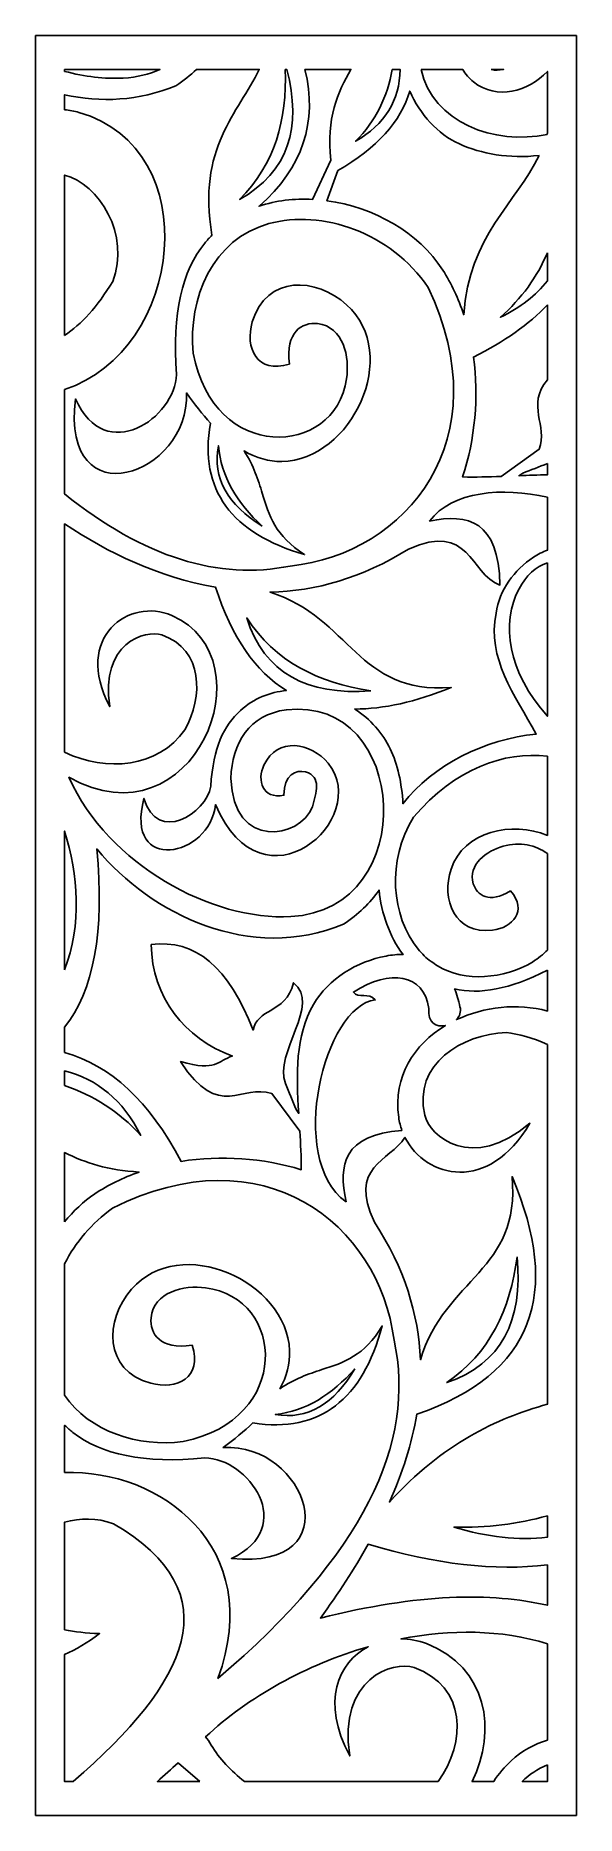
# Model space of a CAD drawing. Header units: centimetres. Extents: x 14.7 to 20.2, y -9 to 9.
import ezdxf

# ---------------------------------------------------------------- set-up
doc = ezdxf.new("R2010")
doc.units = ezdxf.units.CM
doc.header["$MEASUREMENT"] = 0
doc.layers.add('layer 1', color=7, linetype='Continuous')

msp = doc.modelspace()

# ---------------------------------------------------------------- linework, layer by layer
at = {"layer": 'layer 1', "color": 250}
for points, knots in [([(14.73859, 9.00077), (14.73859, 9.00077), (20.20871, 9.00077), (20.20871, 9.00077), (20.20871, 9.00077), (20.20871, 9.00077), (20.20871, -9.00013), (20.20871, -9.00013), (20.20871, -9.00013), (20.20871, -9.00013), (14.73859, -9.00013), (14.73859, -9.00013), (14.73859, -9.00013), (14.73859, -9.00013), (14.73859, 9.00077), (14.73859, 9.00077)], [0, 0, 0, 0, 0.2, 0.2, 0.2, 0.2, 0.4, 0.4, 0.4, 0.4, 0.6, 0.6, 0.6, 0.6, 1, 1, 1, 1]), ([(16.3647, 8.65838), (16.3647, 8.65838), (17.00019, 8.65838), (17.00019, 8.65838), (17.00019, 8.65838), (16.78755, 8.2156), (16.37022, 7.86975), (16.52257, 6.98303), (16.52257, 6.98303), (16.49729, 6.9574), (16.47286, 6.93053), (16.44951, 6.90194), (16.44951, 6.90194), (16.22207, 6.62367), (16.11599, 6.193), (16.16332, 5.57405), (16.16332, 5.57405), (16.15268, 5.13679), (15.4465, 4.64309), (15.14141, 5.32594), (15.14141, 5.32594), (14.99514, 4.10316), (16.29657, 4.54912), (16.26485, 5.38628), (16.26485, 5.38628), (16.34464, 5.27212), (16.42524, 5.16999), (16.50703, 5.08151), (16.50703, 5.08151), (16.38829, 4.40152), (16.72273, 3.96719), (17.45981, 3.75173), (17.45981, 3.75173), (17.16213, 3.93982), (17.0983, 4.14718), (17.03156, 4.37159), (17.03156, 4.37159), (16.98992, 4.50669), (16.94628, 4.64983), (16.84684, 4.7999), (16.84684, 4.7999), (16.97154, 4.72857), (17.09882, 4.69149), (17.22871, 4.69356), (17.22871, 4.69356), (17.93558, 4.70635), (18.44109, 5.77456), (17.88474, 6.27768), (17.88474, 6.27768), (17.57814, 6.55781), (17.07279, 6.58148), (16.93081, 6.10497), (16.93081, 6.10497), (16.853, 5.8466), (16.97606, 5.57282), (17.30655, 5.67857), (17.30655, 5.67857), (17.2639, 6.00426), (17.43245, 6.1047), (17.59159, 6.08797), (17.59159, 6.08797), (17.85451, 6.05588), (17.91671, 5.74839), (17.8838, 5.53052), (17.8838, 5.53052), (17.76459, 4.72404), (16.53378, 4.67984), (16.33406, 5.78999), (16.33406, 5.78999), (16.27585, 6.34221), (16.53297, 6.94451), (17.09711, 7.0987), (17.09711, 7.0987), (17.63517, 7.24465), (18.33068, 7.01075), (18.70795, 6.45421), (18.70795, 6.45421), (19.44422, 4.91427), (18.4927, 3.76193), (17.31504, 3.63542), (17.31504, 3.63542), (16.59429, 3.49206), (15.83442, 3.71854), (15.03163, 4.36577), (15.03163, 4.36577), (15.03163, 4.36577), (15.03163, 5.42106), (15.03163, 5.42106), (15.03163, 5.42106), (16.2374, 5.82062), (16.46788, 7.85699), (15.17669, 8.22399), (15.17669, 8.22399), (15.12862, 8.23765), (15.0801, 8.24668), (15.03163, 8.25158), (15.03163, 8.25158), (15.03163, 8.25158), (15.03163, 8.40253), (15.03163, 8.40253), (15.03163, 8.40253), (15.3953, 8.32227), (15.78179, 8.33788), (16.1583, 8.49432), (16.1583, 8.49432), (16.23551, 8.54437), (16.30404, 8.59944), (16.3647, 8.65838)], [0, 0, 0, 0, 0.03571429, 0.03571429, 0.03571429, 0.03571429, 0.07142857, 0.07142857, 0.07142857, 0.07142857, 0.10714286, 0.10714286, 0.10714286, 0.10714286, 0.14285714, 0.14285714, 0.14285714, 0.14285714, 0.17857143, 0.17857143, 0.17857143, 0.17857143, 0.21428571, 0.21428571, 0.21428571, 0.21428571, 0.25, 0.25, 0.25, 0.25, 0.28571429, 0.28571429, 0.28571429, 0.28571429, 0.32142857, 0.32142857, 0.32142857, 0.32142857, 0.35714286, 0.35714286, 0.35714286, 0.35714286, 0.39285714, 0.39285714, 0.39285714, 0.39285714, 0.42857143, 0.42857143, 0.42857143, 0.42857143, 0.46428571, 0.46428571, 0.46428571, 0.46428571, 0.5, 0.5, 0.5, 0.5, 0.53571429, 0.53571429, 0.53571429, 0.53571429, 0.57142857, 0.57142857, 0.57142857, 0.57142857, 0.60714286, 0.60714286, 0.60714286, 0.60714286, 0.64285714, 0.64285714, 0.64285714, 0.64285714, 0.67857143, 0.67857143, 0.67857143, 0.67857143, 0.71428571, 0.71428571, 0.71428571, 0.71428571, 0.75, 0.75, 0.75, 0.75, 0.78571429, 0.78571429, 0.78571429, 0.78571429, 0.82142857, 0.82142857, 0.82142857, 0.82142857, 0.85714286, 0.85714286, 0.85714286, 0.85714286, 0.89285714, 0.89285714, 0.89285714, 0.89285714, 0.92857143, 0.92857143, 0.92857143, 0.92857143, 1, 1, 1, 1]), ([(15.03163, 8.65838), (15.03163, 8.65838), (15.99573, 8.65838), (15.99573, 8.65838), (15.99573, 8.65838), (15.88826, 8.6097), (15.7653, 8.57881), (15.62601, 8.57133), (15.62601, 8.57133), (15.43849, 8.56127), (15.2363, 8.58512), (15.03163, 8.63912), (15.03163, 8.63912), (15.03163, 8.63912), (15.03163, 8.65838), (15.03163, 8.65838)], [0, 0, 0, 0, 0.2, 0.2, 0.2, 0.2, 0.4, 0.4, 0.4, 0.4, 0.6, 0.6, 0.6, 0.6, 1, 1, 1, 1]), ([(17.26409, 8.65838), (17.26409, 8.65838), (17.27958, 8.65838), (17.27958, 8.65838), (17.27958, 8.65838), (17.43462, 8.07137), (17.29554, 7.62391), (16.80231, 7.34387), (16.80231, 7.34387), (17.15812, 7.69973), (17.28274, 8.15156), (17.26409, 8.65838)], [0, 0, 0, 0, 0.25, 0.25, 0.25, 0.25, 0.5, 0.5, 0.5, 0.5, 1, 1, 1, 1]), ([(17.46335, 8.65838), (17.46335, 8.65838), (17.92869, 8.65838), (17.92869, 8.65838), (17.92869, 8.65838), (17.79396, 8.42994), (17.67707, 8.16436), (17.72503, 7.73936), (17.72503, 7.73936), (17.72503, 7.73936), (17.54028, 7.34443), (17.54028, 7.34443), (17.54028, 7.34443), (17.355, 7.35369), (17.17071, 7.33219), (16.99927, 7.27558), (16.99927, 7.27558), (17.44413, 7.66614), (17.59221, 8.12859), (17.46335, 8.65838)], [0, 0, 0, 0, 0.16666667, 0.16666667, 0.16666667, 0.16666667, 0.33333333, 0.33333333, 0.33333333, 0.33333333, 0.5, 0.5, 0.5, 0.5, 0.66666667, 0.66666667, 0.66666667, 0.66666667, 1, 1, 1, 1]), ([(18.34393, 8.65838), (18.34393, 8.65838), (18.4258, 8.65838), (18.4258, 8.65838), (18.4258, 8.65838), (18.41998, 8.34762), (18.27571, 8.10204), (17.97447, 7.93207), (17.97447, 7.93207), (18.18342, 8.13881), (18.29865, 8.38511), (18.34393, 8.65838)], [0, 0, 0, 0, 0.25, 0.25, 0.25, 0.25, 0.5, 0.5, 0.5, 0.5, 1, 1, 1, 1]), ([(18.63815, 8.65838), (18.63815, 8.65838), (19.0584, 8.65838), (19.0584, 8.65838), (19.0584, 8.65838), (19.08737, 8.61141), (19.12431, 8.56852), (19.16726, 8.53318), (19.16726, 8.53318), (19.40555, 8.34384), (19.71943, 8.43495), (19.91567, 8.63895), (19.91567, 8.63895), (19.91567, 8.63895), (19.91567, 8.01235), (19.91567, 8.01235), (19.91567, 8.01235), (19.91469, 8.00872), (19.9137, 8.00508), (19.91269, 8.00148), (19.91269, 8.00148), (19.3775, 7.88881), (18.75319, 8.12351), (18.63815, 8.65838)], [0, 0, 0, 0, 0.14285714, 0.14285714, 0.14285714, 0.14285714, 0.28571429, 0.28571429, 0.28571429, 0.28571429, 0.42857143, 0.42857143, 0.42857143, 0.42857143, 0.57142857, 0.57142857, 0.57142857, 0.57142857, 0.71428571, 0.71428571, 0.71428571, 0.71428571, 1, 1, 1, 1]), ([(19.3478, 8.65838), (19.3478, 8.65838), (19.47207, 8.65838), (19.47207, 8.65838), (19.47207, 8.65838), (19.42733, 8.64998), (19.38423, 8.64753), (19.3478, 8.65838)], [0, 0, 0, 0, 0.33333333, 0.33333333, 0.33333333, 0.33333333, 1, 1, 1, 1]), ([(19.83197, 7.78909), (19.60036, 7.30642), (19.12449, 6.97904), (19.06898, 6.17813), (19.06898, 6.17813), (19.01566, 6.33965), (18.94496, 6.49212), (18.85647, 6.62999), (18.85647, 6.62999), (18.61318, 7.0104), (18.15652, 7.26706), (17.68546, 7.33093), (17.68546, 7.33093), (17.68546, 7.33093), (17.79531, 7.63479), (17.79531, 7.63479), (17.79531, 7.63479), (18.19267, 7.86431), (18.43271, 8.13325), (18.52368, 8.43937), (18.52368, 8.43937), (18.62633, 8.20574), (18.8051, 8.00474), (19.02466, 7.90482), (19.02466, 7.90482), (19.24075, 7.80606), (19.53419, 7.7527), (19.83197, 7.78909)], [0, 0, 0, 0, 0.125, 0.125, 0.125, 0.125, 0.25, 0.25, 0.25, 0.25, 0.375, 0.375, 0.375, 0.375, 0.5, 0.5, 0.5, 0.5, 0.625, 0.625, 0.625, 0.625, 0.75, 0.75, 0.75, 0.75, 1, 1, 1, 1]), ([(15.03163, 5.96807), (15.03163, 5.96807), (15.03163, 7.58932), (15.03163, 7.58932), (15.03163, 7.58932), (15.37704, 7.50412), (15.70173, 6.98481), (15.51829, 6.51277), (15.51829, 6.51277), (15.3631, 6.25868), (15.20066, 6.08027), (15.03163, 5.96807)], [0, 0, 0, 0, 0.25, 0.25, 0.25, 0.25, 0.5, 0.5, 0.5, 0.5, 1, 1, 1, 1]), ([(19.91567, 6.80458), (19.91567, 6.80458), (19.91567, 6.52109), (19.91567, 6.52109), (19.91567, 6.52109), (19.80084, 6.37339), (19.64294, 6.24988), (19.43927, 6.15227), (19.43927, 6.15227), (19.65548, 6.3414), (19.8107, 6.56084), (19.91567, 6.80458)], [0, 0, 0, 0, 0.25, 0.25, 0.25, 0.25, 0.5, 0.5, 0.5, 0.5, 1, 1, 1, 1]), ([(19.91567, 6.27673), (19.91567, 6.27673), (19.91567, 5.52083), (19.91567, 5.52083), (19.91567, 5.52083), (19.69733, 5.25658), (19.92364, 5.0603), (19.83272, 4.81717), (19.83272, 4.81717), (19.83272, 4.81717), (19.44883, 4.54308), (19.44883, 4.54308), (19.44883, 4.54308), (19.31808, 4.53827), (19.18721, 4.53343), (19.05661, 4.53722), (19.05661, 4.53722), (19.18494, 4.92012), (19.22278, 5.34702), (19.16731, 5.74971), (19.16731, 5.74971), (19.47922, 5.90573), (19.72799, 6.08159), (19.91567, 6.27673)], [0, 0, 0, 0, 0.14285714, 0.14285714, 0.14285714, 0.14285714, 0.28571429, 0.28571429, 0.28571429, 0.28571429, 0.42857143, 0.42857143, 0.42857143, 0.42857143, 0.57142857, 0.57142857, 0.57142857, 0.57142857, 0.71428571, 0.71428571, 0.71428571, 0.71428571, 1, 1, 1, 1]), ([(17.03101, 4.03774), (16.68326, 4.2561), (16.52412, 4.52401), (16.58815, 4.85252), (16.58815, 4.85252), (16.61388, 4.54065), (16.7799, 4.27378), (17.03101, 4.03774)], [0, 0, 0, 0, 0.33333333, 0.33333333, 0.33333333, 0.33333333, 1, 1, 1, 1]), ([(19.91567, 4.67238), (19.91567, 4.67238), (19.91567, 4.55741), (19.91567, 4.55741), (19.91567, 4.55741), (19.82057, 4.5575), (19.72398, 4.5541), (19.62667, 4.54991), (19.62667, 4.54991), (19.62667, 4.54991), (19.66678, 4.57594), (19.66678, 4.57594), (19.66678, 4.57594), (19.74863, 4.60732), (19.83207, 4.63984), (19.91567, 4.67238)], [0, 0, 0, 0, 0.2, 0.2, 0.2, 0.2, 0.4, 0.4, 0.4, 0.4, 0.6, 0.6, 0.6, 0.6, 1, 1, 1, 1]), ([(19.91567, 4.33303), (19.91567, 4.33303), (19.91567, 3.79531), (19.91567, 3.79531), (19.91567, 3.79531), (19.86724, 3.77873), (19.81959, 3.75476), (19.77361, 3.72473), (19.77361, 3.72473), (19.582, 3.59736), (19.42672, 3.39119), (19.3961, 3.16018), (19.3961, 3.16018), (19.30132, 2.7), (19.58557, 2.33464), (19.80238, 1.93547), (19.80238, 1.93547), (19.28431, 1.8878), (18.75784, 1.62317), (18.45355, 1.23161), (18.45355, 1.23161), (18.44497, 1.43799), (18.39728, 1.63148), (18.32649, 1.7855), (18.32649, 1.7855), (18.25248, 1.94723), (18.12353, 2.08666), (17.96717, 2.18969), (17.96717, 2.18969), (18.25653, 2.18841), (18.58191, 2.26176), (18.94206, 2.40694), (18.94206, 2.40694), (17.98702, 2.33942), (17.93499, 3.10401), (17.11074, 3.37298), (17.11074, 3.37298), (17.57254, 3.38111), (18.03888, 3.51434), (18.51115, 3.80807), (18.51115, 3.80807), (19.13135, 4.08692), (19.12497, 3.56403), (19.43447, 3.44245), (19.43447, 3.44245), (19.42492, 4.10009), (19.11192, 4.16555), (18.72408, 4.09121), (18.72408, 4.09121), (18.95192, 4.39521), (19.46278, 4.43486), (19.91567, 4.33303)], [0, 0, 0, 0, 0.07142857, 0.07142857, 0.07142857, 0.07142857, 0.14285714, 0.14285714, 0.14285714, 0.14285714, 0.21428571, 0.21428571, 0.21428571, 0.21428571, 0.28571429, 0.28571429, 0.28571429, 0.28571429, 0.35714286, 0.35714286, 0.35714286, 0.35714286, 0.42857143, 0.42857143, 0.42857143, 0.42857143, 0.5, 0.5, 0.5, 0.5, 0.57142857, 0.57142857, 0.57142857, 0.57142857, 0.64285714, 0.64285714, 0.64285714, 0.64285714, 0.71428571, 0.71428571, 0.71428571, 0.71428571, 0.78571429, 0.78571429, 0.78571429, 0.78571429, 0.85714286, 0.85714286, 0.85714286, 0.85714286, 1, 1, 1, 1]), ([(15.03163, 1.75299), (15.03163, 1.75299), (15.03163, 4.06123), (15.03163, 4.06123), (15.03163, 4.06123), (15.47185, 3.76967), (15.97442, 3.5258), (16.55919, 3.42091), (16.55919, 3.42091), (16.72221, 2.91456), (16.96253, 2.56894), (17.27624, 2.37565), (17.27624, 2.37565), (17.10696, 2.3607), (16.94496, 2.29801), (16.81267, 2.1758), (16.81267, 2.1758), (16.64229, 2.01841), (16.53577, 1.80823), (16.51033, 1.40838), (16.51033, 1.40838), (16.46422, 1.1299), (15.96845, 0.82239), (15.8349, 1.28626), (15.8349, 1.28626), (15.63141, 0.51791), (16.50329, 0.68586), (16.55833, 1.22377), (16.55833, 1.22377), (17.0381, 0.09744), (18.14561, 1.0812), (17.69844, 1.64157), (17.69844, 1.64157), (17.52768, 1.8482), (17.18221, 1.91494), (17.04859, 1.62317), (17.04859, 1.62317), (16.97561, 1.46505), (17.02962, 1.279), (17.25035, 1.31684), (17.25035, 1.31684), (17.25237, 1.52884), (17.36916, 1.57787), (17.46935, 1.55286), (17.46935, 1.55286), (17.6345, 1.50871), (17.57879, 1.33743), (17.53814, 1.20115), (17.53814, 1.20115), (17.41411, 0.87526), (16.74065, 0.76043), (16.71286, 1.48789), (16.71286, 1.48789), (16.72535, 1.84603), (16.90068, 2.13384), (17.2751, 2.18162), (17.2751, 2.18162), (18.51089, 2.32914), (18.64495, 0.16124), (17.31968, 0.09008), (17.31968, 0.09008), (16.52777, 0.04759), (15.47442, 0.60889), (15.07571, 1.49905), (15.07571, 1.49905), (16.33896, 0.7917), (17.11191, 2.69528), (16.11814, 3.13522), (16.11814, 3.13522), (15.69064, 3.32446), (15.1149, 2.91916), (15.48892, 2.21507), (15.48892, 2.21507), (15.39264, 2.85434), (15.84611, 2.99749), (16.01665, 2.93845), (16.01665, 2.93845), (16.43956, 2.79195), (16.43336, 2.30909), (16.24875, 1.97929), (16.24875, 1.97929), (15.97553, 1.59493), (15.45665, 1.54983), (15.03163, 1.75299)], [0, 0, 0, 0, 0.04545455, 0.04545455, 0.04545455, 0.04545455, 0.09090909, 0.09090909, 0.09090909, 0.09090909, 0.13636364, 0.13636364, 0.13636364, 0.13636364, 0.18181818, 0.18181818, 0.18181818, 0.18181818, 0.22727273, 0.22727273, 0.22727273, 0.22727273, 0.27272727, 0.27272727, 0.27272727, 0.27272727, 0.31818182, 0.31818182, 0.31818182, 0.31818182, 0.36363636, 0.36363636, 0.36363636, 0.36363636, 0.40909091, 0.40909091, 0.40909091, 0.40909091, 0.45454545, 0.45454545, 0.45454545, 0.45454545, 0.5, 0.5, 0.5, 0.5, 0.54545455, 0.54545455, 0.54545455, 0.54545455, 0.59090909, 0.59090909, 0.59090909, 0.59090909, 0.63636364, 0.63636364, 0.63636364, 0.63636364, 0.68181818, 0.68181818, 0.68181818, 0.68181818, 0.72727273, 0.72727273, 0.72727273, 0.72727273, 0.77272727, 0.77272727, 0.77272727, 0.77272727, 0.81818182, 0.81818182, 0.81818182, 0.81818182, 0.86363636, 0.86363636, 0.86363636, 0.86363636, 0.90909091, 0.90909091, 0.90909091, 0.90909091, 1, 1, 1, 1]), ([(19.91567, 3.66702), (19.91567, 3.66702), (19.91567, 2.11593), (19.91567, 2.11593), (19.91567, 2.11593), (19.51422, 2.56175), (19.44519, 3.06426), (19.62838, 3.40557), (19.62838, 3.40557), (19.69572, 3.53108), (19.8023, 3.63753), (19.91567, 3.66702)], [0, 0, 0, 0, 0.25, 0.25, 0.25, 0.25, 0.5, 0.5, 0.5, 0.5, 1, 1, 1, 1]), ([(18.12935, 2.37378), (17.48286, 2.32454), (17.05241, 2.55177), (16.87415, 3.11093), (16.87415, 3.11093), (17.15958, 2.67151), (17.59905, 2.45325), (18.12935, 2.37378)], [0, 0, 0, 0, 0.33333333, 0.33333333, 0.33333333, 0.33333333, 1, 1, 1, 1]), ([(19.91567, 1.7124), (19.91567, 1.7124), (19.91567, 0.91207), (19.91567, 0.91207), (19.91567, 0.91207), (19.55803, 1.05841), (19.06885, 0.95657), (18.94092, 0.57049), (18.94092, 0.57049), (18.83887, 0.26773), (18.97899, -0.09533), (19.3585, -0.04742), (19.3585, -0.04742), (19.56451, -0.02202), (19.71906, 0.14956), (19.54206, 0.34939), (19.54206, 0.34939), (19.32604, 0.21828), (19.20302, 0.30577), (19.16543, 0.42299), (19.16543, 0.42299), (19.10641, 0.61801), (19.30355, 0.75724), (19.46714, 0.80167), (19.46714, 0.80167), (19.63951, 0.84909), (19.79623, 0.81363), (19.91567, 0.72755), (19.91567, 0.72755), (19.91567, 0.72755), (19.91567, -0.24802), (19.91567, -0.24802), (19.91567, -0.24802), (19.87237, -0.29044), (19.82249, -0.33127), (19.76541, -0.36976), (19.76541, -0.36976), (19.46954, -0.53923), (19.08885, -0.57721), (18.80303, -0.40798), (18.80303, -0.40798), (18.78242, -0.39184), (18.76085, -0.37749), (18.73844, -0.36492), (18.73844, -0.36492), (18.69108, -0.32954), (18.64708, -0.2876), (18.60739, -0.23871), (18.60739, -0.23871), (18.3377, 0.09475), (18.28649, 0.6569), (18.56118, 1.09516), (18.56118, 1.09516), (18.98762, 1.59168), (19.47637, 1.7631), (19.91567, 1.7124)], [0, 0, 0, 0, 0.06666667, 0.06666667, 0.06666667, 0.06666667, 0.13333333, 0.13333333, 0.13333333, 0.13333333, 0.2, 0.2, 0.2, 0.2, 0.26666667, 0.26666667, 0.26666667, 0.26666667, 0.33333333, 0.33333333, 0.33333333, 0.33333333, 0.4, 0.4, 0.4, 0.4, 0.46666667, 0.46666667, 0.46666667, 0.46666667, 0.53333333, 0.53333333, 0.53333333, 0.53333333, 0.6, 0.6, 0.6, 0.6, 0.66666667, 0.66666667, 0.66666667, 0.66666667, 0.73333333, 0.73333333, 0.73333333, 0.73333333, 0.8, 0.8, 0.8, 0.8, 0.86666667, 0.86666667, 0.86666667, 0.86666667, 1, 1, 1, 1]), ([(15.03163, -0.44709), (15.03163, -0.44709), (15.03163, 0.95551), (15.03163, 0.95551), (15.03163, 0.95551), (15.16734, 0.51729), (15.2098, 0.00639), (15.03163, -0.44709)], [0, 0, 0, 0, 0.33333333, 0.33333333, 0.33333333, 0.33333333, 1, 1, 1, 1]), ([(15.03163, -1.28469), (15.03163, -1.28469), (15.03163, -1.02718), (15.03163, -1.02718), (15.03163, -1.02718), (15.32277, -0.67696), (15.43972, -0.04982), (15.35712, 0.77532), (15.35712, 0.77532), (15.91089, 0.10835), (16.91257, -0.37725), (17.85198, 0.01306), (17.85198, 0.01306), (18.00413, 0.1117), (18.12282, 0.22968), (18.21314, 0.35877), (18.21314, 0.35877), (18.23523, 0.12206), (18.31732, -0.10984), (18.45595, -0.29319), (18.45595, -0.29319), (18.39989, -0.29218), (18.34211, -0.29744), (18.28364, -0.30835), (18.28364, -0.30835), (17.9901, -0.36562), (17.70081, -0.5356), (17.54879, -0.79756), (17.54879, -0.79756), (17.36284, -1.12), (17.37509, -1.50467), (17.40054, -1.90072), (17.40054, -1.90072), (17.40054, -1.90072), (17.37368, -1.86117), (17.37368, -1.86117), (17.37368, -1.86117), (17.33854, -1.77501), (17.30209, -1.68708), (17.26569, -1.59909), (17.26569, -1.59909), (17.14311, -1.28623), (17.63702, -0.79553), (17.3461, -0.57939), (17.3461, -0.57939), (17.30949, -0.74289), (17.21049, -0.80135), (17.11868, -0.85778), (17.11868, -0.85778), (17.03556, -0.90546), (16.95945, -0.9513), (16.93922, -1.05748), (16.93922, -1.05748), (16.69406, -0.42314), (16.3502, -0.13311), (15.90812, -0.19282), (15.90812, -0.19282), (15.91612, -0.72472), (16.2443, -1.14105), (16.73012, -1.32044), (16.73012, -1.32044), (16.57513, -1.3648), (16.57677, -1.48225), (16.20441, -1.37614), (16.20441, -1.37614), (16.59979, -1.98086), (16.82243, -1.59309), (17.12898, -1.70038), (17.12898, -1.70038), (17.12898, -1.70038), (17.41115, -2.07838), (17.41115, -2.07838), (17.41115, -2.07838), (17.41873, -2.20898), (17.42635, -2.33973), (17.42532, -2.47039), (17.42532, -2.47039), (17.03978, -2.35019), (16.61218, -2.32141), (16.21077, -2.3854), (16.21077, -2.3854), (15.88891, -1.77465), (15.49473, -1.41247), (15.03163, -1.28469)], [0, 0, 0, 0, 0.04545455, 0.04545455, 0.04545455, 0.04545455, 0.09090909, 0.09090909, 0.09090909, 0.09090909, 0.13636364, 0.13636364, 0.13636364, 0.13636364, 0.18181818, 0.18181818, 0.18181818, 0.18181818, 0.22727273, 0.22727273, 0.22727273, 0.22727273, 0.27272727, 0.27272727, 0.27272727, 0.27272727, 0.31818182, 0.31818182, 0.31818182, 0.31818182, 0.36363636, 0.36363636, 0.36363636, 0.36363636, 0.40909091, 0.40909091, 0.40909091, 0.40909091, 0.45454545, 0.45454545, 0.45454545, 0.45454545, 0.5, 0.5, 0.5, 0.5, 0.54545455, 0.54545455, 0.54545455, 0.54545455, 0.59090909, 0.59090909, 0.59090909, 0.59090909, 0.63636364, 0.63636364, 0.63636364, 0.63636364, 0.68181818, 0.68181818, 0.68181818, 0.68181818, 0.72727273, 0.72727273, 0.72727273, 0.72727273, 0.77272727, 0.77272727, 0.77272727, 0.77272727, 0.81818182, 0.81818182, 0.81818182, 0.81818182, 0.86363636, 0.86363636, 0.86363636, 0.86363636, 0.90909091, 0.90909091, 0.90909091, 0.90909091, 1, 1, 1, 1]), ([(18.44459, -2.073), (17.85065, -2.11519), (17.79865, -2.42082), (17.87828, -2.79337), (17.87828, -2.79337), (17.2712, -2.35818), (17.6623, -0.80733), (18.17404, -0.75236), (18.17404, -0.75236), (18.10868, -0.67254), (18.00228, -0.74167), (17.95336, -0.67363), (17.95336, -0.67363), (18.32638, -0.4353), (18.66248, -0.488), (18.71765, -0.83777), (18.71765, -0.83777), (18.70033, -0.98616), (18.79393, -1.02941), (18.88404, -1.01153), (18.88404, -1.01153), (18.56666, -1.20164), (18.3535, -1.52514), (18.4112, -1.93975), (18.4112, -1.93975), (18.41762, -1.98592), (18.42898, -2.03051), (18.44459, -2.073)], [0, 0, 0, 0, 0.125, 0.125, 0.125, 0.125, 0.25, 0.25, 0.25, 0.25, 0.375, 0.375, 0.375, 0.375, 0.5, 0.5, 0.5, 0.5, 0.625, 0.625, 0.625, 0.625, 0.75, 0.75, 0.75, 0.75, 1, 1, 1, 1]), ([(19.91567, -0.45151), (19.91567, -0.45151), (19.91567, -0.86452), (19.91567, -0.86452), (19.91567, -0.86452), (19.61293, -0.78339), (19.27502, -0.82051), (18.99534, -0.95203), (18.99534, -0.95203), (19.02821, -0.91788), (19.04553, -0.87242), (19.03061, -0.82209), (19.03061, -0.82209), (19.01745, -0.75462), (18.99904, -0.69445), (18.97617, -0.64103), (18.97617, -0.64103), (19.22598, -0.69994), (19.53514, -0.64552), (19.91567, -0.45151)], [0, 0, 0, 0, 0.16666667, 0.16666667, 0.16666667, 0.16666667, 0.33333333, 0.33333333, 0.33333333, 0.33333333, 0.5, 0.5, 0.5, 0.5, 0.66666667, 0.66666667, 0.66666667, 0.66666667, 1, 1, 1, 1]), ([(19.91567, -1.20237), (19.91567, -1.20237), (19.91567, -4.8411), (19.91567, -4.8411), (19.91567, -4.8411), (19.39837, -4.98694), (18.86034, -5.23665), (18.31759, -5.831), (18.31759, -5.831), (18.44966, -5.53574), (18.54503, -5.23996), (18.59432, -4.94358), (18.59432, -4.94358), (19.77685, -4.535), (20.06184, -3.71814), (19.55755, -2.53974), (19.55755, -2.53974), (19.6453, -3.49313), (18.88199, -3.56137), (18.63054, -4.39112), (18.63054, -4.39112), (18.61262, -3.92962), (18.46954, -3.4662), (18.16587, -3.00025), (18.16587, -3.00025), (17.89855, -2.43792), (18.31436, -2.38651), (18.47469, -2.14232), (18.47469, -2.14232), (18.68466, -2.55783), (19.32267, -2.71318), (19.73856, -1.99919), (19.73856, -1.99919), (19.15146, -2.49827), (18.72159, -2.1288), (18.6743, -1.91897), (18.6743, -1.91897), (18.55705, -1.39854), (19.05009, -1.1015), (19.50014, -1.08137), (19.50014, -1.08137), (19.62053, -1.09747), (19.77077, -1.13503), (19.91567, -1.20237)], [0, 0, 0, 0, 0.08333333, 0.08333333, 0.08333333, 0.08333333, 0.16666667, 0.16666667, 0.16666667, 0.16666667, 0.25, 0.25, 0.25, 0.25, 0.33333333, 0.33333333, 0.33333333, 0.33333333, 0.41666667, 0.41666667, 0.41666667, 0.41666667, 0.5, 0.5, 0.5, 0.5, 0.58333333, 0.58333333, 0.58333333, 0.58333333, 0.66666667, 0.66666667, 0.66666667, 0.66666667, 0.75, 0.75, 0.75, 0.75, 0.83333333, 0.83333333, 0.83333333, 0.83333333, 1, 1, 1, 1]), ([(15.03163, -1.61921), (15.03163, -1.61921), (15.03163, -1.47089), (15.03163, -1.47089), (15.03163, -1.47089), (15.36145, -1.5514), (15.62132, -1.76362), (15.80253, -2.12204), (15.80253, -2.12204), (15.58072, -1.87906), (15.32088, -1.71684), (15.03163, -1.61921)], [0, 0, 0, 0, 0.25, 0.25, 0.25, 0.25, 0.5, 0.5, 0.5, 0.5, 1, 1, 1, 1]), ([(15.03163, -5.53306), (15.03163, -5.53306), (15.03163, -5.05608), (15.03163, -5.05608), (15.03163, -5.05608), (15.03163, -5.05608), (15.03378, -5.05569), (15.03378, -5.05569), (15.03378, -5.05569), (15.05994, -5.08044), (15.08734, -5.10429), (15.11639, -5.12703), (15.11639, -5.12703), (15.39943, -5.34851), (15.83226, -5.44544), (16.45007, -5.385), (16.45007, -5.385), (16.88745, -5.38637), (17.39601, -6.08192), (16.71978, -6.40142), (16.71978, -6.40142), (17.94539, -6.52173), (17.47194, -5.23004), (16.63564, -5.27952), (16.63564, -5.27952), (16.74807, -5.19732), (16.84847, -5.11458), (16.9352, -5.03092), (16.9352, -5.03092), (17.61755, -5.13522), (18.0447, -4.79165), (18.24449, -4.05017), (18.24449, -4.05017), (18.06275, -4.35176), (17.85679, -4.41997), (17.63385, -4.49146), (17.63385, -4.49146), (17.49965, -4.53596), (17.35747, -4.58262), (17.20955, -4.68522), (17.20955, -4.68522), (17.27822, -4.55904), (17.31259, -4.43101), (17.30777, -4.30117), (17.30777, -4.30117), (17.27999, -3.59474), (16.2013, -3.11198), (15.71011, -3.67889), (15.71011, -3.67889), (15.43653, -3.99135), (15.42358, -4.49709), (15.90299, -4.62893), (15.90299, -4.62893), (16.16295, -4.70126), (16.43407, -4.57241), (16.32134, -4.24424), (16.32134, -4.24424), (15.99662, -4.29379), (15.89263, -4.12741), (15.90599, -3.96795), (15.90599, -3.96795), (15.93247, -3.7044), (16.23859, -3.63569), (16.45711, -3.66398), (16.45711, -3.66398), (17.26594, -3.76606), (17.33621, -4.99566), (16.23054, -5.21888), (16.23054, -5.21888), (15.7764, -5.2765), (15.28373, -5.12051), (15.03163, -4.74977), (15.03163, -4.74977), (15.03163, -4.74977), (15.03163, -3.42068), (15.03163, -3.42068), (15.03163, -3.42068), (15.14246, -3.20561), (15.30484, -3.00949), (15.51616, -2.85959), (15.51616, -2.85959), (17.04015, -2.09085), (18.21239, -3.01773), (18.36383, -4.19245), (18.36383, -4.19245), (18.59324, -5.23028), (18.05112, -6.36631), (16.58294, -7.61538), (16.58294, -7.61538), (17.07198, -6.2732), (15.99123, -5.49835), (15.03163, -5.53306)], [0, 0, 0, 0, 0.04166667, 0.04166667, 0.04166667, 0.04166667, 0.08333333, 0.08333333, 0.08333333, 0.08333333, 0.125, 0.125, 0.125, 0.125, 0.16666667, 0.16666667, 0.16666667, 0.16666667, 0.20833333, 0.20833333, 0.20833333, 0.20833333, 0.25, 0.25, 0.25, 0.25, 0.29166667, 0.29166667, 0.29166667, 0.29166667, 0.33333333, 0.33333333, 0.33333333, 0.33333333, 0.375, 0.375, 0.375, 0.375, 0.41666667, 0.41666667, 0.41666667, 0.41666667, 0.45833333, 0.45833333, 0.45833333, 0.45833333, 0.5, 0.5, 0.5, 0.5, 0.54166667, 0.54166667, 0.54166667, 0.54166667, 0.58333333, 0.58333333, 0.58333333, 0.58333333, 0.625, 0.625, 0.625, 0.625, 0.66666667, 0.66666667, 0.66666667, 0.66666667, 0.70833333, 0.70833333, 0.70833333, 0.70833333, 0.75, 0.75, 0.75, 0.75, 0.79166667, 0.79166667, 0.79166667, 0.79166667, 0.83333333, 0.83333333, 0.83333333, 0.83333333, 0.875, 0.875, 0.875, 0.875, 0.91666667, 0.91666667, 0.91666667, 0.91666667, 1, 1, 1, 1]), ([(15.03163, -2.99792), (15.03163, -2.99792), (15.03163, -2.29641), (15.03163, -2.29641), (15.03163, -2.29641), (15.23735, -2.3997), (15.47665, -2.478), (15.78453, -2.4928), (15.78453, -2.4928), (15.62417, -2.54952), (15.47324, -2.62344), (15.33727, -2.71483), (15.33727, -2.71483), (15.22283, -2.79148), (15.12037, -2.88775), (15.03163, -2.99792)], [0, 0, 0, 0, 0.2, 0.2, 0.2, 0.2, 0.4, 0.4, 0.4, 0.4, 0.6, 0.6, 0.6, 0.6, 1, 1, 1, 1]), ([(19.60793, -3.35156), (19.67086, -3.99687), (19.45281, -4.43204), (18.89756, -4.62213), (18.89756, -4.62213), (19.33083, -4.32744), (19.53973, -3.88343), (19.60793, -3.35156)], [0, 0, 0, 0, 0.33333333, 0.33333333, 0.33333333, 0.33333333, 1, 1, 1, 1]), ([(17.96763, -4.48493), (17.75669, -4.83725), (17.49221, -5.00201), (17.16243, -4.94496), (17.16243, -4.94496), (17.47367, -4.91263), (17.73697, -4.741), (17.96763, -4.48493)], [0, 0, 0, 0, 0.33333333, 0.33333333, 0.33333333, 0.33333333, 1, 1, 1, 1]), ([(15.12007, -8.65774), (15.12007, -8.65774), (15.03163, -8.65774), (15.03163, -8.65774), (15.03163, -8.65774), (15.03163, -8.65774), (15.03163, -7.37138), (15.03163, -7.37138), (15.03163, -7.37138), (15.1452, -7.32267), (15.26351, -7.25371), (15.38522, -7.16131), (15.38522, -7.16131), (15.2512, -7.15607), (15.13382, -7.14284), (15.03163, -7.12309), (15.03163, -7.12309), (15.03163, -7.12309), (15.03163, -6.03384), (15.03163, -6.03384), (15.03163, -6.03384), (15.18715, -5.99094), (15.35841, -5.98899), (15.52522, -6.04979), (15.52522, -6.04979), (16.73377, -6.75319), (16.27889, -7.65164), (15.12007, -8.65774)], [0, 0, 0, 0, 0.125, 0.125, 0.125, 0.125, 0.25, 0.25, 0.25, 0.25, 0.375, 0.375, 0.375, 0.375, 0.5, 0.5, 0.5, 0.5, 0.625, 0.625, 0.625, 0.625, 0.75, 0.75, 0.75, 0.75, 1, 1, 1, 1]), ([(19.91567, -5.96974), (19.91567, -5.96974), (19.91567, -6.18685), (19.91567, -6.18685), (19.91567, -6.18685), (19.6223, -6.22061), (19.30735, -6.18743), (18.96946, -6.08347), (18.96946, -6.08347), (19.30297, -6.09346), (19.61769, -6.05347), (19.91567, -5.96974)], [0, 0, 0, 0, 0.25, 0.25, 0.25, 0.25, 0.5, 0.5, 0.5, 0.5, 1, 1, 1, 1]), ([(19.91567, -6.46672), (19.91567, -6.46672), (19.91567, -6.87503), (19.91567, -6.87503), (19.91567, -6.87503), (19.35237, -6.744), (18.60607, -6.75489), (17.61987, -7.00522), (17.61987, -7.00522), (17.79992, -6.75614), (17.9626, -6.50687), (18.10238, -6.25737), (18.10238, -6.25737), (18.78328, -6.46176), (19.38681, -6.52998), (19.91567, -6.46672)], [0, 0, 0, 0, 0.2, 0.2, 0.2, 0.2, 0.4, 0.4, 0.4, 0.4, 0.6, 0.6, 0.6, 0.6, 1, 1, 1, 1]), ([(19.91567, -7.26398), (19.91567, -7.26398), (19.91567, -8.23872), (19.91567, -8.23872), (19.91567, -8.23872), (19.78264, -8.27832), (19.65769, -8.34617), (19.54899, -8.44659), (19.54899, -8.44659), (19.48195, -8.50851), (19.42292, -8.57708), (19.3726, -8.65774), (19.3726, -8.65774), (19.3726, -8.65774), (19.1537, -8.65774), (19.1537, -8.65774), (19.1537, -8.65774), (19.40883, -8.1418), (19.30795, -7.50152), (18.69223, -7.26307), (18.69223, -7.26307), (18.60815, -7.23051), (18.5201, -7.21461), (18.43317, -7.21435), (18.43317, -7.21435), (18.93365, -7.11614), (19.44661, -7.11944), (19.91567, -7.26398)], [0, 0, 0, 0, 0.125, 0.125, 0.125, 0.125, 0.25, 0.25, 0.25, 0.25, 0.375, 0.375, 0.375, 0.375, 0.5, 0.5, 0.5, 0.5, 0.625, 0.625, 0.625, 0.625, 0.75, 0.75, 0.75, 0.75, 1, 1, 1, 1]), ([(18.81172, -8.65774), (18.81172, -8.65774), (16.85073, -8.65774), (16.85073, -8.65774), (16.85073, -8.65774), (16.71564, -8.55074), (16.59947, -8.42674), (16.51329, -8.28929), (16.51329, -8.28929), (16.49516, -8.25584), (16.47687, -8.22787), (16.45859, -8.20479), (16.45859, -8.20479), (16.88805, -7.80524), (17.47527, -7.47408), (18.10325, -7.2939), (18.10325, -7.2939), (17.79845, -7.45373), (17.62298, -7.84647), (17.91605, -8.39813), (17.91605, -8.39813), (17.79727, -7.60956), (18.35753, -7.43062), (18.56703, -7.5058), (18.56703, -7.5058), (19.10211, -7.69781), (19.09345, -8.25921), (18.81172, -8.65774)], [0, 0, 0, 0, 0.125, 0.125, 0.125, 0.125, 0.25, 0.25, 0.25, 0.25, 0.375, 0.375, 0.375, 0.375, 0.5, 0.5, 0.5, 0.5, 0.625, 0.625, 0.625, 0.625, 0.75, 0.75, 0.75, 0.75, 1, 1, 1, 1]), ([(16.39896, -8.65774), (16.39896, -8.65774), (15.97019, -8.65774), (15.97019, -8.65774), (15.97019, -8.65774), (16.04055, -8.59598), (16.11055, -8.53318), (16.18014, -8.46901), (16.18014, -8.46901), (16.18125, -8.47006), (16.1823, -8.47115), (16.18345, -8.47217), (16.18345, -8.47217), (16.18345, -8.47217), (16.39896, -8.65774), (16.39896, -8.65774)], [0, 0, 0, 0, 0.2, 0.2, 0.2, 0.2, 0.4, 0.4, 0.4, 0.4, 0.6, 0.6, 0.6, 0.6, 1, 1, 1, 1]), ([(19.91567, -8.48992), (19.91567, -8.48992), (19.91567, -8.65774), (19.91567, -8.65774), (19.91567, -8.65774), (19.91567, -8.65774), (19.66133, -8.65774), (19.66133, -8.65774), (19.66133, -8.65774), (19.73017, -8.58619), (19.81469, -8.529), (19.91567, -8.48992)], [0, 0, 0, 0, 0.25, 0.25, 0.25, 0.25, 0.5, 0.5, 0.5, 0.5, 1, 1, 1, 1])]:
    msp.add_open_spline(points, degree=3, knots=knots, dxfattribs=at)

doc.saveas('drawing.dxf')
